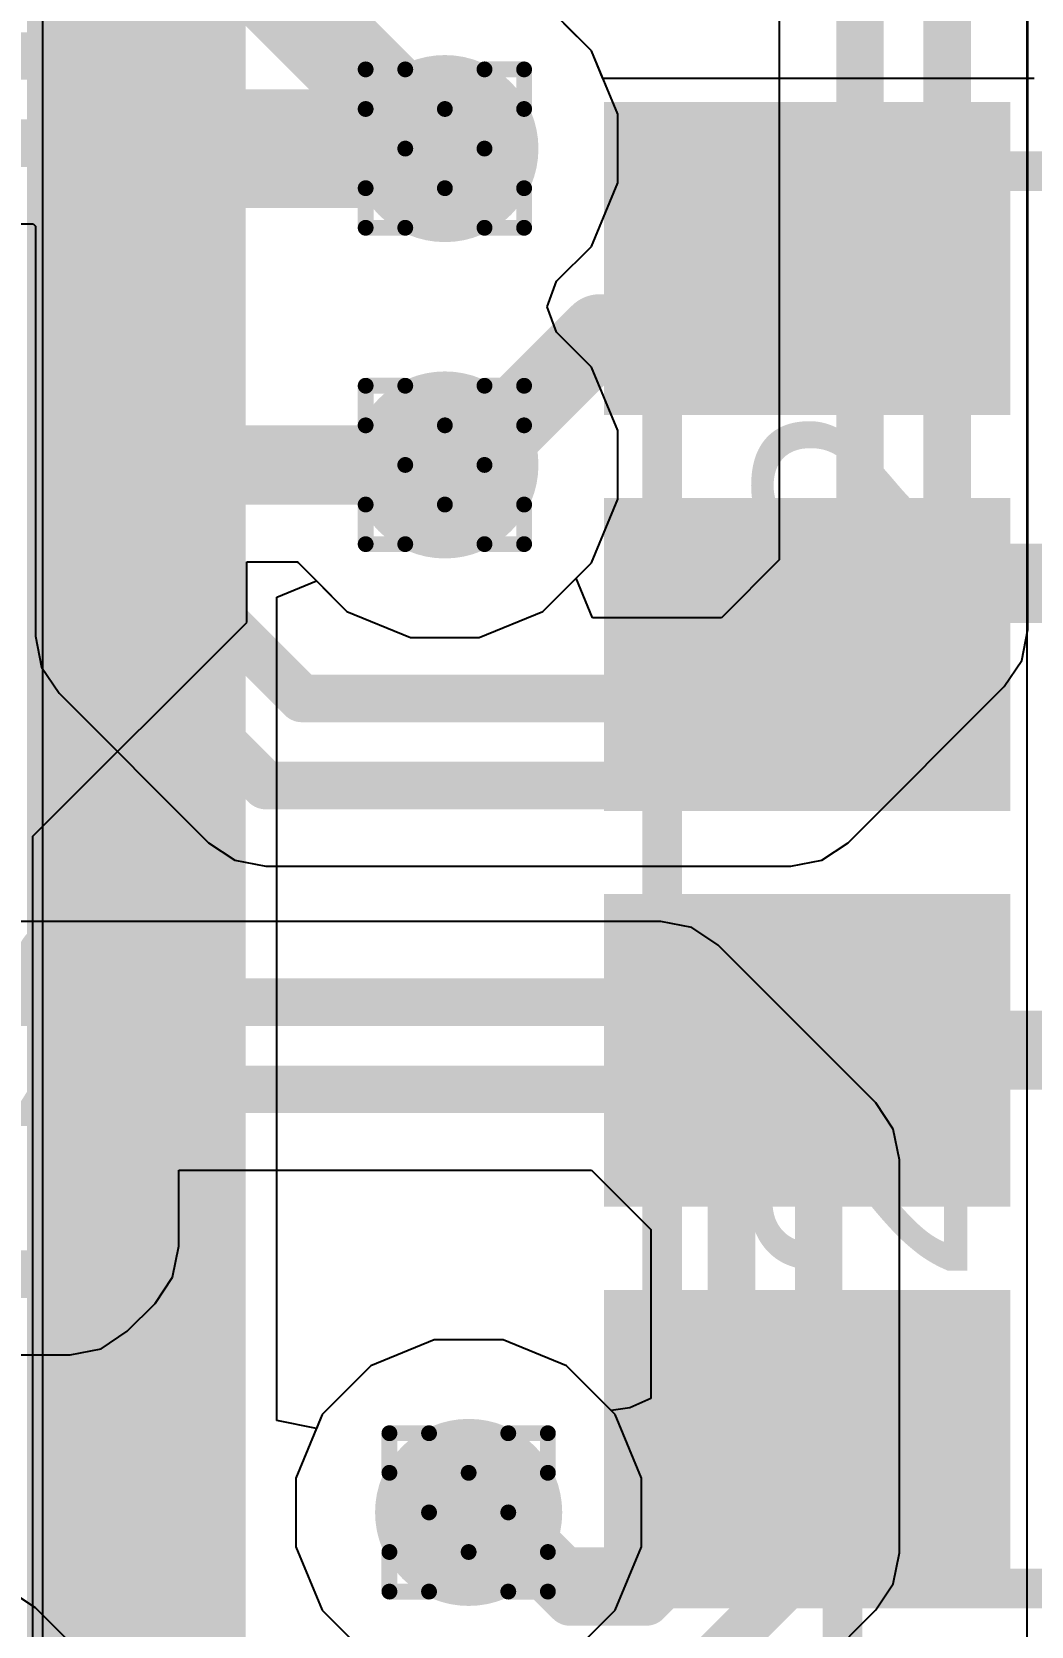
# Model space of a CAD drawing. Header units: inches. Extents: x -6 to 328, y -6 to 90.
# Drawn here: x 26.83 to 30.04, y 14.32 to 19.44 of the extents above; entities that cross this region are included whole.
import ezdxf

# ---------------------------------------------------------------- set-up
doc = ezdxf.new("R2010")
doc.units = ezdxf.units.IN
for name, color, linetype in [('Bottom Layer', 5, 'Continuous'), ('Bottom Overlay', 54, 'Continuous'), ('Bottom Paste', 16, 'Continuous'), ('Bottom Solder', 6, 'Continuous'), ('Drill Drawing', 1, 'Continuous'), ('GND', 76, 'Continuous'), ('PWR', 16, 'Continuous'), ('Top Layer', 1, 'Continuous'), ('Top Overlay', 2, 'Continuous'), ('Via Holes', 16, 'Continuous')]:
    doc.layers.add(name, color=color, linetype=linetype)
doc.styles.add('Arial', font='', dxfattribs={"height": 0.2})
doc.styles.get('Arial').set_extended_font_data('Arial')

# ---------------------------------------------------------------- blocks, each defined once
blk = doc.blocks.new('M55_7013242R_B_49')
at = {"layer": 'Bottom Layer'}
for points in [[(-3.57500047, -2.19999941), (-2.77499953, -2.19999941), (-2.77499953, -3.29999975), (-3.57500047, -3.29999975)], [(-2.30500047, -2.19999941), (-1.50499953, -2.19999941), (-1.50499953, -3.29999975), (-2.30500047, -3.29999975)], [(-1.03500047, -2.19999941), (-0.23499953, -2.19999941), (-0.23499953, -3.29999975), (-1.03500047, -3.29999975)], [(0.23499953, -2.19999941), (1.03500047, -2.19999941), (1.03500047, -3.29999975), (0.23499953, -3.29999975)]]:
    blk.add_hatch(color=5, dxfattribs=at).paths.add_polyline_path(points)
at = {"layer": 'Bottom Paste'}
for points in [[(-3.57500047, -2.19999941), (-2.77499953, -2.19999941), (-2.77499953, -3.29999975), (-3.57500047, -3.29999975)], [(-2.30500047, -2.19999941), (-1.50499953, -2.19999941), (-1.50499953, -3.29999975), (-2.30500047, -3.29999975)], [(-1.03500047, -2.19999941), (-0.23499953, -2.19999941), (-0.23499953, -3.29999975), (-1.03500047, -3.29999975)], [(0.23499953, -2.19999941), (1.03500047, -2.19999941), (1.03500047, -3.29999975), (0.23499953, -3.29999975)]]:
    blk.add_hatch(color=16, dxfattribs=at).paths.add_polyline_path(points)
at = {"layer": 'Bottom Solder'}
for points in [[(-3.676600469999999, -2.09839941), (-2.67339953, -2.09839941), (-2.67339953, -3.401599749999999), (-3.676600469999999, -3.401599749999999)], [(-2.40660047, -2.09839941), (-1.40339953, -2.09839941), (-1.40339953, -3.401599749999999), (-2.40660047, -3.401599749999999)], [(-1.13660047, -2.09839941), (-0.13339953, -2.09839941), (-0.13339953, -3.401599749999999), (-1.13660047, -3.401599749999999)], [(0.13339953, -2.09839941), (1.13660047, -2.09839941), (1.13660047, -3.401599749999999), (0.13339953, -3.401599749999999)]]:
    blk.add_hatch(color=6, dxfattribs=at).paths.add_polyline_path(points)

msp = doc.modelspace()

# ---------------------------------------------------------------- hatches: boundary and pattern name
at = {"layer": 'Bottom Layer'}
h = msp.add_hatch(color=5, dxfattribs=at)
edge = h.paths.add_edge_path()
edge.add_arc((28.1573859, 19.06103376), 0.2999994, 0, 360)
h = msp.add_hatch(color=5, dxfattribs=at)
edge = h.paths.add_edge_path()
edge.add_arc((28.1573859, 18.04633678), 0.2999994, 0, 360)
h = msp.add_hatch(color=5, dxfattribs=at)
edge = h.paths.add_edge_path()
edge.add_arc((28.23358589999999, 14.68663306), 0.2999994, 0, 360)
at = {"layer": 'GND'}
h = msp.add_hatch(color=76, dxfattribs=at)
edge = h.paths.add_edge_path()
edge.add_arc((28.1573859, 19.06103376), 0.2999994, 0, 360)
h = msp.add_hatch(color=76, dxfattribs=at)
edge = h.paths.add_edge_path()
edge.add_arc((28.1573859, 18.04633678), 0.2999994, 0, 360)
h = msp.add_hatch(color=76, dxfattribs=at)
edge = h.paths.add_edge_path()
edge.add_arc((28.23358589999999, 14.68663306), 0.2999994, 0, 360)
at = {"layer": 'PWR'}
h = msp.add_hatch(color=16, dxfattribs=at)
edge = h.paths.add_edge_path()
edge.add_arc((28.1573859, 19.06103376), 0.2999994, 0, 360)
h = msp.add_hatch(color=16, dxfattribs=at)
edge = h.paths.add_edge_path()
edge.add_arc((28.1573859, 18.04633678), 0.2999994, 0, 360)
h = msp.add_hatch(color=16, dxfattribs=at)
edge = h.paths.add_edge_path()
edge.add_arc((28.23358589999999, 14.68663306), 0.2999994, 0, 360)
at = {"layer": 'Top Layer'}
h = msp.add_hatch(color=1, dxfattribs=at)
edge = h.paths.add_edge_path()
edge.add_arc((28.1573859, 19.06103376), 0.2999994, 0, 360)
h = msp.add_hatch(color=1, dxfattribs=at)
edge = h.paths.add_edge_path()
edge.add_arc((28.1573859, 18.04633678), 0.2999994, 0, 360)
h = msp.add_hatch(color=1, dxfattribs=at)
edge = h.paths.add_edge_path()
edge.add_arc((28.23358589999999, 14.68663306), 0.2999994, 0, 360)
at = {"layer": 'Via Holes'}
h = msp.add_hatch(color=7, dxfattribs=at)
edge = h.paths.add_edge_path()
edge.add_arc((28.1573859, 19.06103376), 0.1499997, 0, 360)
h = msp.add_hatch(color=7, dxfattribs=at)
edge = h.paths.add_edge_path()
edge.add_arc((28.1573859, 18.04633678), 0.1499997, 0, 360)
h = msp.add_hatch(color=7, dxfattribs=at)
edge = h.paths.add_edge_path()
edge.add_arc((28.23358589999999, 14.68663306), 0.1499997, 0, 360)

# ---------------------------------------------------------------- linework, layer by layer
at = {"layer": 'Bottom Layer'}
for p, q in [((28.6270446, 19.37484822), (28.47120036, 19.53069246)), ((28.66372474, 19.2862962), (28.6270446, 19.37484822)), ((30.04678522, 19.2862962), (28.66372474, 19.2862962))]:
    msp.add_line(p, q, dxfattribs=at)
for points in [[(27.39161654, 12.59121688, 0.254, 0.254, 0), (27.39161654, 21.229447, 0.254, 0.254, 0)], [(26.94491182, 12.31720168, 0.254, 0.254, 0), (26.94491182, 20.68561776, 0.254, 0.254, 0)], [(29.07739422, 18.4669049, 0.254, 0.254, 0), (29.31898632, 18.708497, 0.254, 0.254, 0)], [(28.23358589999999, 18.04633678, 0.254, 0.254, 0), (28.65415402, 18.4669049, 0.254, 0.254, 0)], [(28.65415402, 18.4669049, 0.254, 0.254, 0), (29.07739422, 18.4669049, 0.254, 0.254, 0)], [(29.31898632, 17.438497, 0.254, 0.254, 0), (29.54699196, 17.66650264, 0.254, 0.254, 0)], [(29.54699196, 17.66650264, 0.254, 0.254, 0), (32.01380185999999, 17.66650264, 0.254, 0.254, 0)], [(29.31898632, 16.168497, 0.254, 0.254, 0), (29.31992358, 16.16943426, 0.254, 0.254, 0)], [(29.31992358, 16.16943426, 0.254, 0.254, 0), (32.41895218, 16.16943426, 0.254, 0.254, 0)], [(28.76898488, 14.49849526, 0.1524, 0.1524, 0), (29.16898662, 14.898497, 0.1524, 0.1524, 0)], [(29.16898662, 14.898497, 0.1524, 0.1524, 0), (29.31898632, 14.898497, 0.1524, 0.1524, 0)], [(28.23358589999999, 14.68663306, 0.1524, 0.1524, 0), (28.3547058, 14.68663306, 0.1524, 0.1524, 0)], [(28.3547058, 14.68663306, 0.1524, 0.1524, 0), (28.5428436, 14.49849526, 0.1524, 0.1524, 0)], [(28.5428436, 14.49849526, 0.1524, 0.1524, 0), (28.76898488, 14.49849526, 0.1524, 0.1524, 0)]]:
    msp.add_lwpolyline(points, format="xyseb", dxfattribs=at)
for points in [[(29.25548632, 18.708497, 0.127, 0.127, 1), (29.38248632, 18.708497, 0.127, 0.127, 1)], [(28.59065402, 18.4669049, 0.127, 0.127, 1), (28.71765402, 18.4669049, 0.127, 0.127, 1)], [(28.59065402, 18.4669049, 0.127, 0.127, 1), (28.71765402, 18.4669049, 0.127, 0.127, 1)], [(29.01389422, 18.4669049, 0.127, 0.127, 1), (29.14089422, 18.4669049, 0.127, 0.127, 1)], [(29.01389422, 18.4669049, 0.127, 0.127, 1), (29.14089422, 18.4669049, 0.127, 0.127, 1)], [(28.1700859, 18.04633678, 0.127, 0.127, 1), (28.2970859, 18.04633678, 0.127, 0.127, 1)], [(29.48349195999999, 17.66650264, 0.127, 0.127, 1), (29.61049196, 17.66650264, 0.127, 0.127, 1)], [(29.48349195999999, 17.66650264, 0.127, 0.127, 1), (29.61049196, 17.66650264, 0.127, 0.127, 1)], [(29.25548632, 17.438497, 0.127, 0.127, 1), (29.38248632, 17.438497, 0.127, 0.127, 1)], [(29.25548632, 16.168497, 0.127, 0.127, 1), (29.38248632, 16.168497, 0.127, 0.127, 1)], [(29.25642358, 16.16943426, 0.127, 0.127, 1), (29.38342358, 16.16943426, 0.127, 0.127, 1)], [(29.25642358, 16.16943426, 0.127, 0.127, 1), (29.38342358, 16.16943426, 0.127, 0.127, 1)], [(29.13088662, 14.898497, 0.0762, 0.0762, 1), (29.20708662, 14.898497, 0.0762, 0.0762, 1)], [(29.13088662, 14.898497, 0.0762, 0.0762, 1), (29.20708662, 14.898497, 0.0762, 0.0762, 1)], [(29.28088632, 14.898497, 0.0762, 0.0762, 1), (29.35708632, 14.898497, 0.0762, 0.0762, 1)], [(28.1954859, 14.68663306, 0.0762, 0.0762, 1), (28.2716859, 14.68663306, 0.0762, 0.0762, 1)], [(28.3166058, 14.68663306, 0.0762, 0.0762, 1), (28.39280579999999, 14.68663306, 0.0762, 0.0762, 1)], [(28.3166058, 14.68663306, 0.0762, 0.0762, 1), (28.39280579999999, 14.68663306, 0.0762, 0.0762, 1)], [(28.5047436, 14.49849526, 0.0762, 0.0762, 1), (28.5809436, 14.49849526, 0.0762, 0.0762, 1)], [(28.5047436, 14.49849526, 0.0762, 0.0762, 1), (28.5809436, 14.49849526, 0.0762, 0.0762, 1)], [(28.73088488, 14.49849526, 0.0762, 0.0762, 1), (28.80708488, 14.49849526, 0.0762, 0.0762, 1)], [(28.73088488, 14.49849526, 0.0762, 0.0762, 1), (28.80708488, 14.49849526, 0.0762, 0.0762, 1)]]:
    msp.add_lwpolyline(points, format="xyseb", close=True, dxfattribs=at)
at = {"layer": 'Drill Drawing'}
for points in [[(27.9033859, 19.18803376, 0.0508, 0.0508, 0), (27.9033859, 19.31503376, 0.0508, 0.0508, 0)], [(27.9033859, 19.31503376, 0.0508, 0.0508, 0), (28.0303859, 19.31503376, 0.0508, 0.0508, 0)], [(28.0303859, 19.31503376, 0.0508, 0.0508, 0), (28.1573859, 19.18803376, 0.0508, 0.0508, 0)], [(28.1573859, 19.18803376, 0.0508, 0.0508, 0), (28.2843859, 19.31503376, 0.0508, 0.0508, 0)], [(28.2843859, 19.31503376, 0.0508, 0.0508, 0), (28.4113859, 19.31503376, 0.0508, 0.0508, 0)], [(28.4113859, 19.18803376, 0.0508, 0.0508, 0), (28.4113859, 19.31503376, 0.0508, 0.0508, 0)], [(27.9033859, 19.18803376, 0.0508, 0.0508, 0), (28.0303859, 19.06103376, 0.0508, 0.0508, 0)], [(28.2843859, 19.06103376, 0.0508, 0.0508, 0), (28.4113859, 19.18803376, 0.0508, 0.0508, 0)], [(27.9033859, 18.93403376, 0.0508, 0.0508, 0), (28.0303859, 19.06103376, 0.0508, 0.0508, 0)], [(28.2843859, 19.06103376, 0.0508, 0.0508, 0), (28.4113859, 18.93403376, 0.0508, 0.0508, 0)], [(27.9033859, 18.80703376, 0.0508, 0.0508, 0), (27.9033859, 18.93403376, 0.0508, 0.0508, 0)], [(28.0303859, 18.80703376, 0.0508, 0.0508, 0), (28.1573859, 18.93403376, 0.0508, 0.0508, 0)], [(28.1573859, 18.93403376, 0.0508, 0.0508, 0), (28.2843859, 18.80703376, 0.0508, 0.0508, 0)], [(28.4113859, 18.80703376, 0.0508, 0.0508, 0), (28.4113859, 18.93403376, 0.0508, 0.0508, 0)], [(27.9033859, 18.80703376, 0.0508, 0.0508, 0), (28.0303859, 18.80703376, 0.0508, 0.0508, 0)], [(28.2843859, 18.80703376, 0.0508, 0.0508, 0), (28.4113859, 18.80703376, 0.0508, 0.0508, 0)], [(27.9033859, 18.17333678, 0.0508, 0.0508, 0), (27.9033859, 18.30033678, 0.0508, 0.0508, 0)], [(27.9033859, 18.30033678, 0.0508, 0.0508, 0), (28.0303859, 18.30033678, 0.0508, 0.0508, 0)], [(28.0303859, 18.30033678, 0.0508, 0.0508, 0), (28.1573859, 18.17333678, 0.0508, 0.0508, 0)], [(28.1573859, 18.17333678, 0.0508, 0.0508, 0), (28.2843859, 18.30033678, 0.0508, 0.0508, 0)], [(28.2843859, 18.30033678, 0.0508, 0.0508, 0), (28.4113859, 18.30033678, 0.0508, 0.0508, 0)], [(28.4113859, 18.17333678, 0.0508, 0.0508, 0), (28.4113859, 18.30033678, 0.0508, 0.0508, 0)], [(27.9033859, 18.17333678, 0.0508, 0.0508, 0), (28.0303859, 18.04633678, 0.0508, 0.0508, 0)], [(28.2843859, 18.04633678, 0.0508, 0.0508, 0), (28.4113859, 18.17333678, 0.0508, 0.0508, 0)], [(27.9033859, 17.91933678, 0.0508, 0.0508, 0), (28.0303859, 18.04633678, 0.0508, 0.0508, 0)], [(28.2843859, 18.04633678, 0.0508, 0.0508, 0), (28.4113859, 17.91933678, 0.0508, 0.0508, 0)], [(27.9033859, 17.79233678, 0.0508, 0.0508, 0), (27.9033859, 17.91933678, 0.0508, 0.0508, 0)], [(28.0303859, 17.79233678, 0.0508, 0.0508, 0), (28.1573859, 17.91933678, 0.0508, 0.0508, 0)], [(28.1573859, 17.91933678, 0.0508, 0.0508, 0), (28.2843859, 17.79233678, 0.0508, 0.0508, 0)], [(28.4113859, 17.79233678, 0.0508, 0.0508, 0), (28.4113859, 17.91933678, 0.0508, 0.0508, 0)], [(27.9033859, 17.79233678, 0.0508, 0.0508, 0), (28.0303859, 17.79233678, 0.0508, 0.0508, 0)], [(28.2843859, 17.79233678, 0.0508, 0.0508, 0), (28.4113859, 17.79233678, 0.0508, 0.0508, 0)], [(27.9795859, 14.81363306, 0.0508, 0.0508, 0), (27.9795859, 14.94063306, 0.0508, 0.0508, 0)], [(27.9795859, 14.94063306, 0.0508, 0.0508, 0), (28.1065859, 14.94063306, 0.0508, 0.0508, 0)], [(28.1065859, 14.94063306, 0.0508, 0.0508, 0), (28.23358589999999, 14.81363306, 0.0508, 0.0508, 0)], [(28.23358589999999, 14.81363306, 0.0508, 0.0508, 0), (28.3605859, 14.94063306, 0.0508, 0.0508, 0)], [(28.3605859, 14.94063306, 0.0508, 0.0508, 0), (28.4875859, 14.94063306, 0.0508, 0.0508, 0)], [(28.4875859, 14.81363306, 0.0508, 0.0508, 0), (28.4875859, 14.94063306, 0.0508, 0.0508, 0)], [(27.9795859, 14.81363306, 0.0508, 0.0508, 0), (28.1065859, 14.68663306, 0.0508, 0.0508, 0)], [(28.3605859, 14.68663306, 0.0508, 0.0508, 0), (28.4875859, 14.81363306, 0.0508, 0.0508, 0)], [(27.9795859, 14.55963306, 0.0508, 0.0508, 0), (28.1065859, 14.68663306, 0.0508, 0.0508, 0)], [(28.3605859, 14.68663306, 0.0508, 0.0508, 0), (28.4875859, 14.55963306, 0.0508, 0.0508, 0)], [(27.9795859, 14.43263306, 0.0508, 0.0508, 0), (27.9795859, 14.55963306, 0.0508, 0.0508, 0)], [(28.1065859, 14.43263306, 0.0508, 0.0508, 0), (28.23358589999999, 14.55963306, 0.0508, 0.0508, 0)], [(28.23358589999999, 14.55963306, 0.0508, 0.0508, 0), (28.3605859, 14.43263306, 0.0508, 0.0508, 0)], [(28.4875859, 14.43263306, 0.0508, 0.0508, 0), (28.4875859, 14.55963306, 0.0508, 0.0508, 0)], [(27.9795859, 14.43263306, 0.0508, 0.0508, 0), (28.1065859, 14.43263306, 0.0508, 0.0508, 0)], [(28.3605859, 14.43263306, 0.0508, 0.0508, 0), (28.4875859, 14.43263306, 0.0508, 0.0508, 0)]]:
    msp.add_lwpolyline(points, format="xyseb", dxfattribs=at)
for points in [[(27.8906859, 19.31503376, 0.0254, 0.0254, 1), (27.9160859, 19.31503376, 0.0254, 0.0254, 1)], [(27.8906859, 19.31503376, 0.0254, 0.0254, 1), (27.9160859, 19.31503376, 0.0254, 0.0254, 1)], [(28.0176859, 19.31503376, 0.0254, 0.0254, 1), (28.0430859, 19.31503376, 0.0254, 0.0254, 1)], [(28.0176859, 19.31503376, 0.0254, 0.0254, 1), (28.0430859, 19.31503376, 0.0254, 0.0254, 1)], [(28.2716859, 19.31503376, 0.0254, 0.0254, 1), (28.2970859, 19.31503376, 0.0254, 0.0254, 1)], [(28.2716859, 19.31503376, 0.0254, 0.0254, 1), (28.2970859, 19.31503376, 0.0254, 0.0254, 1)], [(28.3986859, 19.31503376, 0.0254, 0.0254, 1), (28.4240859, 19.31503376, 0.0254, 0.0254, 1)], [(28.3986859, 19.31503376, 0.0254, 0.0254, 1), (28.4240859, 19.31503376, 0.0254, 0.0254, 1)], [(27.8906859, 19.18803376, 0.0254, 0.0254, 1), (27.9160859, 19.18803376, 0.0254, 0.0254, 1)], [(27.8906859, 19.18803376, 0.0254, 0.0254, 1), (27.9160859, 19.18803376, 0.0254, 0.0254, 1)], [(28.1446859, 19.18803376, 0.0254, 0.0254, 1), (28.1700859, 19.18803376, 0.0254, 0.0254, 1)], [(28.1446859, 19.18803376, 0.0254, 0.0254, 1), (28.1700859, 19.18803376, 0.0254, 0.0254, 1)], [(28.3986859, 19.18803376, 0.0254, 0.0254, 1), (28.4240859, 19.18803376, 0.0254, 0.0254, 1)], [(28.3986859, 19.18803376, 0.0254, 0.0254, 1), (28.4240859, 19.18803376, 0.0254, 0.0254, 1)], [(28.0176859, 19.06103376, 0.0254, 0.0254, 1), (28.0430859, 19.06103376, 0.0254, 0.0254, 1)], [(28.0176859, 19.06103376, 0.0254, 0.0254, 1), (28.0430859, 19.06103376, 0.0254, 0.0254, 1)], [(28.2716859, 19.06103376, 0.0254, 0.0254, 1), (28.2970859, 19.06103376, 0.0254, 0.0254, 1)], [(28.2716859, 19.06103376, 0.0254, 0.0254, 1), (28.2970859, 19.06103376, 0.0254, 0.0254, 1)], [(27.8906859, 18.93403376, 0.0254, 0.0254, 1), (27.9160859, 18.93403376, 0.0254, 0.0254, 1)], [(27.8906859, 18.93403376, 0.0254, 0.0254, 1), (27.9160859, 18.93403376, 0.0254, 0.0254, 1)], [(28.1446859, 18.93403376, 0.0254, 0.0254, 1), (28.1700859, 18.93403376, 0.0254, 0.0254, 1)], [(28.1446859, 18.93403376, 0.0254, 0.0254, 1), (28.1700859, 18.93403376, 0.0254, 0.0254, 1)], [(28.3986859, 18.93403376, 0.0254, 0.0254, 1), (28.4240859, 18.93403376, 0.0254, 0.0254, 1)], [(28.3986859, 18.93403376, 0.0254, 0.0254, 1), (28.4240859, 18.93403376, 0.0254, 0.0254, 1)], [(27.8906859, 18.80703376, 0.0254, 0.0254, 1), (27.9160859, 18.80703376, 0.0254, 0.0254, 1)], [(27.8906859, 18.80703376, 0.0254, 0.0254, 1), (27.9160859, 18.80703376, 0.0254, 0.0254, 1)], [(28.0176859, 18.80703376, 0.0254, 0.0254, 1), (28.0430859, 18.80703376, 0.0254, 0.0254, 1)], [(28.0176859, 18.80703376, 0.0254, 0.0254, 1), (28.0430859, 18.80703376, 0.0254, 0.0254, 1)], [(28.2716859, 18.80703376, 0.0254, 0.0254, 1), (28.2970859, 18.80703376, 0.0254, 0.0254, 1)], [(28.2716859, 18.80703376, 0.0254, 0.0254, 1), (28.2970859, 18.80703376, 0.0254, 0.0254, 1)], [(28.3986859, 18.80703376, 0.0254, 0.0254, 1), (28.4240859, 18.80703376, 0.0254, 0.0254, 1)], [(28.3986859, 18.80703376, 0.0254, 0.0254, 1), (28.4240859, 18.80703376, 0.0254, 0.0254, 1)], [(27.8906859, 18.30033678, 0.0254, 0.0254, 1), (27.9160859, 18.30033678, 0.0254, 0.0254, 1)], [(27.8906859, 18.30033678, 0.0254, 0.0254, 1), (27.9160859, 18.30033678, 0.0254, 0.0254, 1)], [(28.0176859, 18.30033678, 0.0254, 0.0254, 1), (28.0430859, 18.30033678, 0.0254, 0.0254, 1)], [(28.0176859, 18.30033678, 0.0254, 0.0254, 1), (28.0430859, 18.30033678, 0.0254, 0.0254, 1)], [(28.2716859, 18.30033678, 0.0254, 0.0254, 1), (28.2970859, 18.30033678, 0.0254, 0.0254, 1)], [(28.2716859, 18.30033678, 0.0254, 0.0254, 1), (28.2970859, 18.30033678, 0.0254, 0.0254, 1)], [(28.3986859, 18.30033678, 0.0254, 0.0254, 1), (28.4240859, 18.30033678, 0.0254, 0.0254, 1)], [(28.3986859, 18.30033678, 0.0254, 0.0254, 1), (28.4240859, 18.30033678, 0.0254, 0.0254, 1)], [(27.8906859, 18.17333678, 0.0254, 0.0254, 1), (27.9160859, 18.17333678, 0.0254, 0.0254, 1)], [(27.8906859, 18.17333678, 0.0254, 0.0254, 1), (27.9160859, 18.17333678, 0.0254, 0.0254, 1)], [(28.1446859, 18.17333678, 0.0254, 0.0254, 1), (28.1700859, 18.17333678, 0.0254, 0.0254, 1)], [(28.1446859, 18.17333678, 0.0254, 0.0254, 1), (28.1700859, 18.17333678, 0.0254, 0.0254, 1)], [(28.3986859, 18.17333678, 0.0254, 0.0254, 1), (28.4240859, 18.17333678, 0.0254, 0.0254, 1)], [(28.3986859, 18.17333678, 0.0254, 0.0254, 1), (28.4240859, 18.17333678, 0.0254, 0.0254, 1)], [(28.0176859, 18.04633678, 0.0254, 0.0254, 1), (28.0430859, 18.04633678, 0.0254, 0.0254, 1)], [(28.0176859, 18.04633678, 0.0254, 0.0254, 1), (28.0430859, 18.04633678, 0.0254, 0.0254, 1)], [(28.2716859, 18.04633678, 0.0254, 0.0254, 1), (28.2970859, 18.04633678, 0.0254, 0.0254, 1)], [(28.2716859, 18.04633678, 0.0254, 0.0254, 1), (28.2970859, 18.04633678, 0.0254, 0.0254, 1)], [(27.8906859, 17.91933678, 0.0254, 0.0254, 1), (27.9160859, 17.91933678, 0.0254, 0.0254, 1)], [(27.8906859, 17.91933678, 0.0254, 0.0254, 1), (27.9160859, 17.91933678, 0.0254, 0.0254, 1)], [(28.1446859, 17.91933678, 0.0254, 0.0254, 1), (28.1700859, 17.91933678, 0.0254, 0.0254, 1)], [(28.1446859, 17.91933678, 0.0254, 0.0254, 1), (28.1700859, 17.91933678, 0.0254, 0.0254, 1)], [(28.3986859, 17.91933678, 0.0254, 0.0254, 1), (28.4240859, 17.91933678, 0.0254, 0.0254, 1)], [(28.3986859, 17.91933678, 0.0254, 0.0254, 1), (28.4240859, 17.91933678, 0.0254, 0.0254, 1)], [(27.8906859, 17.79233678, 0.0254, 0.0254, 1), (27.9160859, 17.79233678, 0.0254, 0.0254, 1)], [(27.8906859, 17.79233678, 0.0254, 0.0254, 1), (27.9160859, 17.79233678, 0.0254, 0.0254, 1)], [(28.0176859, 17.79233678, 0.0254, 0.0254, 1), (28.0430859, 17.79233678, 0.0254, 0.0254, 1)], [(28.0176859, 17.79233678, 0.0254, 0.0254, 1), (28.0430859, 17.79233678, 0.0254, 0.0254, 1)], [(28.2716859, 17.79233678, 0.0254, 0.0254, 1), (28.2970859, 17.79233678, 0.0254, 0.0254, 1)], [(28.2716859, 17.79233678, 0.0254, 0.0254, 1), (28.2970859, 17.79233678, 0.0254, 0.0254, 1)], [(28.3986859, 17.79233678, 0.0254, 0.0254, 1), (28.4240859, 17.79233678, 0.0254, 0.0254, 1)], [(28.3986859, 17.79233678, 0.0254, 0.0254, 1), (28.4240859, 17.79233678, 0.0254, 0.0254, 1)], [(27.9668859, 14.94063306, 0.0254, 0.0254, 1), (27.9922859, 14.94063306, 0.0254, 0.0254, 1)], [(27.9668859, 14.94063306, 0.0254, 0.0254, 1), (27.9922859, 14.94063306, 0.0254, 0.0254, 1)], [(28.0938859, 14.94063306, 0.0254, 0.0254, 1), (28.1192859, 14.94063306, 0.0254, 0.0254, 1)], [(28.0938859, 14.94063306, 0.0254, 0.0254, 1), (28.1192859, 14.94063306, 0.0254, 0.0254, 1)], [(28.3478859, 14.94063306, 0.0254, 0.0254, 1), (28.3732859, 14.94063306, 0.0254, 0.0254, 1)], [(28.3478859, 14.94063306, 0.0254, 0.0254, 1), (28.3732859, 14.94063306, 0.0254, 0.0254, 1)], [(28.4748859, 14.94063306, 0.0254, 0.0254, 1), (28.5002859, 14.94063306, 0.0254, 0.0254, 1)], [(28.4748859, 14.94063306, 0.0254, 0.0254, 1), (28.5002859, 14.94063306, 0.0254, 0.0254, 1)], [(27.9668859, 14.81363306, 0.0254, 0.0254, 1), (27.9922859, 14.81363306, 0.0254, 0.0254, 1)], [(27.9668859, 14.81363306, 0.0254, 0.0254, 1), (27.9922859, 14.81363306, 0.0254, 0.0254, 1)], [(28.2208859, 14.81363306, 0.0254, 0.0254, 1), (28.2462859, 14.81363306, 0.0254, 0.0254, 1)], [(28.2208859, 14.81363306, 0.0254, 0.0254, 1), (28.2462859, 14.81363306, 0.0254, 0.0254, 1)], [(28.4748859, 14.81363306, 0.0254, 0.0254, 1), (28.5002859, 14.81363306, 0.0254, 0.0254, 1)], [(28.4748859, 14.81363306, 0.0254, 0.0254, 1), (28.5002859, 14.81363306, 0.0254, 0.0254, 1)], [(28.0938859, 14.68663306, 0.0254, 0.0254, 1), (28.1192859, 14.68663306, 0.0254, 0.0254, 1)], [(28.0938859, 14.68663306, 0.0254, 0.0254, 1), (28.1192859, 14.68663306, 0.0254, 0.0254, 1)], [(28.3478859, 14.68663306, 0.0254, 0.0254, 1), (28.3732859, 14.68663306, 0.0254, 0.0254, 1)], [(28.3478859, 14.68663306, 0.0254, 0.0254, 1), (28.3732859, 14.68663306, 0.0254, 0.0254, 1)], [(27.9668859, 14.55963306, 0.0254, 0.0254, 1), (27.9922859, 14.55963306, 0.0254, 0.0254, 1)], [(27.9668859, 14.55963306, 0.0254, 0.0254, 1), (27.9922859, 14.55963306, 0.0254, 0.0254, 1)], [(28.2208859, 14.55963306, 0.0254, 0.0254, 1), (28.2462859, 14.55963306, 0.0254, 0.0254, 1)], [(28.2208859, 14.55963306, 0.0254, 0.0254, 1), (28.2462859, 14.55963306, 0.0254, 0.0254, 1)], [(28.4748859, 14.55963306, 0.0254, 0.0254, 1), (28.5002859, 14.55963306, 0.0254, 0.0254, 1)], [(28.4748859, 14.55963306, 0.0254, 0.0254, 1), (28.5002859, 14.55963306, 0.0254, 0.0254, 1)], [(27.9668859, 14.43263306, 0.0254, 0.0254, 1), (27.9922859, 14.43263306, 0.0254, 0.0254, 1)], [(27.9668859, 14.43263306, 0.0254, 0.0254, 1), (27.9922859, 14.43263306, 0.0254, 0.0254, 1)], [(28.0938859, 14.43263306, 0.0254, 0.0254, 1), (28.1192859, 14.43263306, 0.0254, 0.0254, 1)], [(28.0938859, 14.43263306, 0.0254, 0.0254, 1), (28.1192859, 14.43263306, 0.0254, 0.0254, 1)], [(28.3478859, 14.43263306, 0.0254, 0.0254, 1), (28.3732859, 14.43263306, 0.0254, 0.0254, 1)], [(28.3478859, 14.43263306, 0.0254, 0.0254, 1), (28.3732859, 14.43263306, 0.0254, 0.0254, 1)], [(28.4748859, 14.43263306, 0.0254, 0.0254, 1), (28.5002859, 14.43263306, 0.0254, 0.0254, 1)], [(28.4748859, 14.43263306, 0.0254, 0.0254, 1), (28.5002859, 14.43263306, 0.0254, 0.0254, 1)]]:
    msp.add_lwpolyline(points, format="xyseb", close=True, dxfattribs=at)
at = {"layer": 'GND'}
for p, q in [((26.86746976, 24.78003426), (26.86746976, 19.0610363)), ((28.6270446, 19.37484822), (28.47120036, 19.53069246)), ((28.7113853, 19.17123166), (28.6270446, 19.37484822)), ((28.7113853, 18.95083586), (28.7113853, 19.17123166)), ((26.86746976, 19.0610363), (26.86746976, 7.551541919999999)), ((28.6270446, 18.7472193), (28.7113853, 18.95083586)), ((28.51510172, 18.63527642), (28.6270446, 18.7472193)), ((28.48507383999999, 18.55368654), (28.51510172, 18.63527642)), ((28.51510172, 18.47209412), (28.48507383999999, 18.55368654)), ((28.6270446, 18.36015124), (28.51510172, 18.47209412)), ((28.7113853, 18.15653468), (28.6270446, 18.36015124)), ((28.7113853, 17.93613888), (28.7113853, 18.15653468)), ((28.6270446, 17.73252232), (28.7113853, 17.93613888)), ((28.47120036, 17.57667808), (28.6270446, 17.73252232)), ((27.61850204, 17.62214154), (27.74550204, 17.67474748)), ((27.74550204, 17.67474748), (27.84357144, 17.57667808)), ((27.61850204, 14.98122988), (27.61850204, 17.62214154)), ((27.84357144, 17.57667808), (28.047188, 17.49233738)), ((28.2675838, 17.49233738), (28.47120036, 17.57667808)), ((28.047188, 17.49233738), (28.2675838, 17.49233738)), ((28.123388, 15.24063246), (27.91977144, 15.15629176)), ((28.3437838, 15.24063246), (28.123388, 15.24063246)), ((28.54740036, 15.15629176), (28.3437838, 15.24063246)), ((27.91977144, 15.15629176), (27.7639272, 15.00044752)), ((28.7032446, 15.00044752), (28.54740036, 15.15629176)), ((27.7639272, 15.00044752), (27.74550204, 14.95596704)), ((28.7875853, 14.79683096), (28.7032446, 15.00044752)), ((27.74550204, 14.95596704), (27.61850204, 14.98122988)), ((28.7875853, 14.57643516), (28.7875853, 14.79683096)), ((28.7032446, 14.3728186), (28.7875853, 14.57643516)), ((28.59005966, 14.25963366), (28.7032446, 14.3728186))]:
    msp.add_line(p, q, dxfattribs=at)
for points in [[(27.2429859, 19.0610363, 0.3809999999999999, 0.3809999999999999, 0), (27.2429859, 24.78003426, 0.3809999999999999, 0.3809999999999999, 0)], [(27.2429859, 7.551541919999999, 0.3809999999999999, 0.3809999999999999, 0), (27.2429859, 19.0610363, 0.3809999999999999, 0.3809999999999999, 0)], [(27.2429859, 19.0610363, 0.3809999999999999, 0.3809999999999999, 0), (27.24298844, 19.06103376, 0.3809999999999999, 0.3809999999999999, 0)], [(27.24298844, 19.06103376, 0.3809999999999999, 0.3809999999999999, 0), (28.21498548, 19.06103376, 0.3809999999999999, 0.3809999999999999, 0)]]:
    msp.add_lwpolyline(points, format="xyseb", dxfattribs=at)
for points in [[(27.1477359, 19.0610363, 0.1905, 0.1905, 1), (27.3382359, 19.0610363, 0.1905, 0.1905, 1)], [(27.1477359, 19.0610363, 0.1905, 0.1905, 1), (27.3382359, 19.0610363, 0.1905, 0.1905, 1)], [(27.1477359, 19.0610363, 0.1905, 0.1905, 1), (27.3382359, 19.0610363, 0.1905, 0.1905, 1)], [(27.14773844, 19.06103376, 0.1905, 0.1905, 1), (27.33823844, 19.06103376, 0.1905, 0.1905, 1)], [(27.14773844, 19.06103376, 0.1905, 0.1905, 1), (27.33823844, 19.06103376, 0.1905, 0.1905, 1)], [(28.11973548, 19.06103376, 0.1905, 0.1905, 1), (28.31023548, 19.06103376, 0.1905, 0.1905, 1)]]:
    msp.add_lwpolyline(points, format="xyseb", close=True, dxfattribs=at)
at = {"layer": 'PWR'}
for p, q in [((30.0228, 19.56145948), (30.0228, 14.0788898)), ((28.6270446, 19.37484822), (28.53922664, 19.46266618)), ((28.7113853, 19.17123166), (28.6270446, 19.37484822)), ((28.7113853, 18.95083586), (28.7113853, 19.17123166)), ((28.6270446, 18.7472193), (28.7113853, 18.95083586)), ((28.51510172, 18.63527642), (28.6270446, 18.7472193)), ((28.48507383999999, 18.55368654), (28.51510172, 18.63527642)), ((28.51510172, 18.47209412), (28.48507383999999, 18.55368654)), ((28.6270446, 18.36015124), (28.51510172, 18.47209412)), ((28.7113853, 18.15653468), (28.6270446, 18.36015124)), ((28.7113853, 17.93613888), (28.7113853, 18.15653468)), ((28.6270446, 17.73252232), (28.7113853, 17.93613888)), ((27.52238082, 17.54103172), (27.52238082, 17.73556524)), ((27.52238082, 17.73556524), (27.68646736, 17.73556524)), ((27.68646736, 17.73556524), (27.6877272, 17.73252232)), ((27.6877272, 17.73252232), (27.84357144, 17.57667808)), ((28.47120036, 17.57667808), (28.6270446, 17.73252232)), ((26.83658336, 16.85523172), (27.52238082, 17.54103172)), ((27.84357144, 17.57667808), (28.047188, 17.49233738)), ((28.2675838, 17.49233738), (28.47120036, 17.57667808)), ((28.047188, 17.49233738), (28.2675838, 17.49233738)), ((26.8365859, 12.38483426), (26.83658336, 16.85523172)), ((28.123388, 15.24063246), (27.91977144, 15.15629176)), ((28.3437838, 15.24063246), (28.123388, 15.24063246)), ((28.54740036, 15.15629176), (28.3437838, 15.24063246)), ((27.91977144, 15.15629176), (27.7639272, 15.00044752)), ((28.7032446, 15.00044752), (28.54740036, 15.15629176)), ((27.7639272, 15.00044752), (27.6795865, 14.79683096)), ((28.7875853, 14.79683096), (28.7032446, 15.00044752)), ((27.6795865, 14.79683096), (27.6795865, 14.57643516)), ((28.7875853, 14.57643516), (28.7875853, 14.79683096)), ((27.6795865, 14.57643516), (27.7639272, 14.3728186)), ((28.7032446, 14.3728186), (28.7875853, 14.57643516)), ((27.7639272, 14.3728186), (27.87711214, 14.25963366)), ((28.59005966, 14.25963366), (28.7032446, 14.3728186))]:
    msp.add_line(p, q, dxfattribs=at)
for points in [[(27.17922174, 18.2891557, 0.254, 0.254, 0), (27.17922174, 26.68669034, 0.254, 0.254, 0)], [(27.17922174, 18.2891557, 0.254, 0.254, 0), (27.42204066, 18.04633678, 0.254, 0.254, 0)], [(27.42204066, 18.04633678, 0.254, 0.254, 0), (28.1573859, 18.04633678, 0.254, 0.254, 0)]]:
    msp.add_lwpolyline(points, format="xyseb", dxfattribs=at)
for points in [[(27.11572174, 18.2891557, 0.127, 0.127, 1), (27.24272174, 18.2891557, 0.127, 0.127, 1)], [(27.11572174, 18.2891557, 0.127, 0.127, 1), (27.24272174, 18.2891557, 0.127, 0.127, 1)], [(27.35854066, 18.04633678, 0.127, 0.127, 1), (27.48554066, 18.04633678, 0.127, 0.127, 1)], [(27.35854066, 18.04633678, 0.127, 0.127, 1), (27.48554066, 18.04633678, 0.127, 0.127, 1)], [(28.0938859, 18.04633678, 0.127, 0.127, 1), (28.2208859, 18.04633678, 0.127, 0.127, 1)]]:
    msp.add_lwpolyline(points, format="xyseb", close=True, dxfattribs=at)
at = {"layer": 'Top Layer'}
for p, q in [((30.02658968, 17.51870512), (30.02658968, 22.0978349)), ((29.22923796, 21.65823456), (29.22923796, 17.74170696)), ((28.6270446, 19.37484822), (28.47120036, 19.53069246)), ((28.7113853, 19.17123166), (28.6270446, 19.37484822)), ((28.7113853, 18.95083586), (28.7113853, 19.17123166)), ((28.6270446, 18.7472193), (28.7113853, 18.95083586)), ((25.95219854, 18.8195839), (26.8377035, 18.8195839)), ((26.8377035, 18.8195839), (26.84468088, 18.81260652)), ((26.84468088, 18.81260652), (26.84468088, 17.49721418)), ((28.51510172, 18.63527642), (28.6270446, 18.7472193)), ((28.48507383999999, 18.55368654), (28.51510172, 18.63527642)), ((28.51510172, 18.47209412), (28.48507383999999, 18.55368654)), ((28.6270446, 18.36015124), (28.51510172, 18.47209412)), ((28.7113853, 18.15653468), (28.6270446, 18.36015124)), ((28.7113853, 17.93613888), (28.7113853, 18.15653468)), ((28.6270446, 17.73252232), (28.7113853, 17.93613888)), ((28.57780162, 17.68327934), (28.6270446, 17.73252232)), ((29.22923796, 17.74170696), (29.04381034, 17.55627934)), ((28.63040756, 17.55627934), (28.57780162, 17.68327934)), ((29.04381034, 17.55627934), (28.63040756, 17.55627934)), ((26.84468088, 17.49721418), (26.86439382, 17.39810846)), ((30.00687674, 17.4195994), (30.02658968, 17.51870512)), ((26.86439382, 17.39810846), (26.9205329, 17.31409034)), ((29.95073765999999, 17.33558128), (30.00687674, 17.4195994)), ((29.44993602, 16.83477964), (29.95073765999999, 17.33558128)), ((26.9205329, 17.31409034), (27.3998436, 16.83477964)), ((27.3998436, 16.83477964), (27.48386172, 16.77864056)), ((29.3659179, 16.77864056), (29.44993602, 16.83477964)), ((27.48386172, 16.77864056), (27.58296744, 16.75892762)), ((29.26681218, 16.75892762), (29.3659179, 16.77864056)), ((27.58296744, 16.75892762), (29.26681218, 16.75892762)), ((28.84994484, 16.58198106), (26.0358128, 16.58198106)), ((28.94905056, 16.56226812), (28.84994484, 16.58198106)), ((29.03306868, 16.50612904), (28.94905056, 16.56226812)), ((29.53887158, 16.00032614), (29.03306868, 16.50612904)), ((29.59501066, 15.91630802), (29.53887158, 16.00032614)), ((29.6147236, 15.8172023), (29.59501066, 15.91630802)), ((29.6147236, 14.55674254), (29.6147236, 15.8172023)), ((27.30435992, 15.54016196), (27.30435992, 15.78462934)), ((27.30435992, 15.78462934), (28.626943, 15.78462934)), ((28.626943, 15.78462934), (28.81737188, 15.59420046)), ((28.81737188, 15.59420046), (28.81737188, 15.0522559)), ((27.28464698, 15.44105624), (27.30435992, 15.54016196)), ((27.2285079, 15.35703812), (27.28464698, 15.44105624)), ((27.13923198, 15.2677622), (27.2285079, 15.35703812)), ((27.05521386, 15.21162312), (27.13923198, 15.2677622)), ((28.123388, 15.24063246), (27.91977144, 15.15629176)), ((28.3437838, 15.24063246), (28.123388, 15.24063246)), ((28.54740036, 15.15629176), (28.3437838, 15.24063246)), ((26.6748387, 15.19191018), (26.95610814, 15.19191018)), ((26.95610814, 15.19191018), (27.05521386, 15.21162312)), ((27.91977144, 15.15629176), (27.7639272, 15.00044752)), ((28.69037188, 15.01332024), (28.54740036, 15.15629176)), ((28.81737188, 15.0522559), (28.75063084, 15.02195878)), ((27.7639272, 15.00044752), (27.6795865, 14.79683096)), ((28.75063084, 15.02195878), (28.69037188, 15.01332024)), ((27.6795865, 14.79683096), (27.6795865, 14.57643516)), ((27.6795865, 14.57643516), (27.7639272, 14.3728186)), ((29.59501066, 14.45763682), (29.6147236, 14.55674254)), ((26.844752, 14.38088056), (26.74393178, 14.44824898)), ((29.53887158, 14.3736187), (29.59501066, 14.45763682)), ((27.56964768, 13.65598488), (26.844752, 14.38088056)), ((27.7639272, 14.3728186), (27.87711214, 14.25963366)), ((29.10206269999999, 13.93680982), (29.53887158, 14.3736187))]:
    msp.add_line(p, q, dxfattribs=at)
for points in [[(29.76761382, 17.51870512, 0.1524, 0.1524, 0), (29.76761382, 22.0978349, 0.1524, 0.1524, 0)], [(29.48821382, 17.63443514, 0.1524, 0.1524, 0), (29.48821382, 21.98210488, 0.1524, 0.1524, 0)], [(27.21757827999999, 19.97104464, 0.3048, 0.3048, 0), (28.07110718, 19.11751574, 0.3048, 0.3048, 0)], [(25.7291967, 19.35795976, 0.1524, 0.1524, 0), (27.0607028, 19.35795976, 0.1524, 0.1524, 0)], [(27.0607028, 19.35795976, 0.1524, 0.1524, 0), (27.14254414, 19.27611842, 0.1524, 0.1524, 0)], [(27.14254414, 19.27611842, 0.1524, 0.1524, 0), (27.38305674, 19.03560836, 0.1524, 0.1524, 0)], [(28.07110718, 19.11751574, 0.3048, 0.3048, 0), (28.1585035, 19.11751574, 0.3048, 0.3048, 0)], [(28.1585035, 19.11751574, 0.3048, 0.3048, 0), (28.21498548, 19.06103376, 0.3048, 0.3048, 0)], [(25.84492672, 19.07855976, 0.1524, 0.1524, 0), (26.94497532, 19.07855976, 0.1524, 0.1524, 0)], [(26.94497532, 19.07855976, 0.1524, 0.1524, 0), (27.10365674, 18.91987834, 0.1524, 0.1524, 0)], [(27.38305674, 17.6129442, 0.1524, 0.1524, 0), (27.38305674, 19.03560836, 0.1524, 0.1524, 0)], [(27.10365674, 17.49721418, 0.1524, 0.1524, 0), (27.10365674, 18.91987834, 0.1524, 0.1524, 0)], [(29.15108216, 17.29730348, 0.1524, 0.1524, 0), (29.48821382, 17.63443514, 0.1524, 0.1524, 0)], [(27.38305674, 17.6129442, 0.1524, 0.1524, 0), (27.69869746, 17.29730348, 0.1524, 0.1524, 0)], [(29.26681218, 17.01790348, 0.1524, 0.1524, 0), (29.76761382, 17.51870512, 0.1524, 0.1524, 0)], [(27.10365674, 17.49721418, 0.1524, 0.1524, 0), (27.58296744, 17.01790348, 0.1524, 0.1524, 0)], [(27.69869746, 17.29730348, 0.1524, 0.1524, 0), (29.15108216, 17.29730348, 0.1524, 0.1524, 0)], [(27.58296744, 17.01790348, 0.1524, 0.1524, 0), (29.26681218, 17.01790348, 0.1524, 0.1524, 0)], [(26.75412226, 16.3230052, 0.1524, 0.1524, 0), (28.84994484, 16.3230052, 0.1524, 0.1524, 0)], [(28.84994484, 16.3230052, 0.1524, 0.1524, 0), (29.35574774, 15.8172023, 0.1524, 0.1524, 0)], [(27.04538406, 15.91437, 0.1524, 0.1524, 0), (27.17461926, 16.0436052, 0.1524, 0.1524, 0)], [(27.17461926, 16.0436052, 0.1524, 0.1524, 0), (28.73421481999999, 16.0436052, 0.1524, 0.1524, 0)], [(28.73421481999999, 16.0436052, 0.1524, 0.1524, 0), (29.07634774, 15.70147228, 0.1524, 0.1524, 0)], [(27.04538406, 15.54016196, 0.1524, 0.1524, 0), (27.04538406, 15.91437, 0.1524, 0.1524, 0)], [(29.35574774, 14.55674254, 0.1524, 0.1524, 0), (29.35574774, 15.8172023, 0.1524, 0.1524, 0)], [(29.07634774, 14.67247256, 0.1524, 0.1524, 0), (29.07634774, 15.70147228, 0.1524, 0.1524, 0)], [(26.95610814, 15.45088604, 0.1524, 0.1524, 0), (27.04538406, 15.54016196, 0.1524, 0.1524, 0)], [(26.6748387, 15.45088604, 0.1524, 0.1524, 0), (26.95610814, 15.45088604, 0.1524, 0.1524, 0)], [(28.23358589999999, 14.68663306, 0.1524, 0.1524, 0), (28.2708223, 14.68663306, 0.1524, 0.1524, 0)], [(28.2708223, 14.68663306, 0.1524, 0.1524, 0), (28.5581217, 14.39933366, 0.1524, 0.1524, 0)], [(28.80320884, 14.39933366, 0.1524, 0.1524, 0), (29.07634774, 14.67247256, 0.1524, 0.1524, 0)], [(28.91893886, 14.11993366, 0.1524, 0.1524, 0), (29.35574774, 14.55674254, 0.1524, 0.1524, 0)], [(28.5581217, 14.39933366, 0.1524, 0.1524, 0), (28.80320884, 14.39933366, 0.1524, 0.1524, 0)]]:
    msp.add_lwpolyline(points, format="xyseb", dxfattribs=at)
for points in [[(27.0226028, 19.35795976, 0.0762, 0.0762, 1), (27.0988028, 19.35795976, 0.0762, 0.0762, 1)], [(27.0226028, 19.35795976, 0.0762, 0.0762, 1), (27.0988028, 19.35795976, 0.0762, 0.0762, 1)], [(27.10444414, 19.27611842, 0.0762, 0.0762, 1), (27.18064414, 19.27611842, 0.0762, 0.0762, 1)], [(27.10444414, 19.27611842, 0.0762, 0.0762, 1), (27.18064414, 19.27611842, 0.0762, 0.0762, 1)], [(27.99490717999999, 19.11751574, 0.1524, 0.1524, 1), (28.14730717999999, 19.11751574, 0.1524, 0.1524, 1)], [(27.99490717999999, 19.11751574, 0.1524, 0.1524, 1), (28.14730717999999, 19.11751574, 0.1524, 0.1524, 1)], [(28.0823035, 19.11751574, 0.1524, 0.1524, 1), (28.2347035, 19.11751574, 0.1524, 0.1524, 1)], [(28.0823035, 19.11751574, 0.1524, 0.1524, 1), (28.2347035, 19.11751574, 0.1524, 0.1524, 1)], [(28.13878548, 19.06103376, 0.1524, 0.1524, 1), (28.29118548, 19.06103376, 0.1524, 0.1524, 1)], [(26.90687532, 19.07855976, 0.0762, 0.0762, 1), (26.98307532, 19.07855976, 0.0762, 0.0762, 1)], [(26.90687532, 19.07855976, 0.0762, 0.0762, 1), (26.98307532, 19.07855976, 0.0762, 0.0762, 1)], [(27.34495674, 19.03560836, 0.0762, 0.0762, 1), (27.42115674, 19.03560836, 0.0762, 0.0762, 1)], [(27.34495674, 19.03560836, 0.0762, 0.0762, 1), (27.42115674, 19.03560836, 0.0762, 0.0762, 1)], [(27.06555674, 18.91987834, 0.0762, 0.0762, 1), (27.14175674, 18.91987834, 0.0762, 0.0762, 1)], [(27.06555674, 18.91987834, 0.0762, 0.0762, 1), (27.14175674, 18.91987834, 0.0762, 0.0762, 1)], [(29.45011382, 17.63443514, 0.0762, 0.0762, 1), (29.52631382, 17.63443514, 0.0762, 0.0762, 1)], [(29.45011382, 17.63443514, 0.0762, 0.0762, 1), (29.52631382, 17.63443514, 0.0762, 0.0762, 1)], [(27.34495674, 17.6129442, 0.0762, 0.0762, 1), (27.42115674, 17.6129442, 0.0762, 0.0762, 1)], [(27.34495674, 17.6129442, 0.0762, 0.0762, 1), (27.42115674, 17.6129442, 0.0762, 0.0762, 1)], [(29.72951382, 17.51870512, 0.0762, 0.0762, 1), (29.80571382, 17.51870512, 0.0762, 0.0762, 1)], [(29.72951382, 17.51870512, 0.0762, 0.0762, 1), (29.80571382, 17.51870512, 0.0762, 0.0762, 1)], [(27.06555674, 17.49721418, 0.0762, 0.0762, 1), (27.14175674, 17.49721418, 0.0762, 0.0762, 1)], [(27.06555674, 17.49721418, 0.0762, 0.0762, 1), (27.14175674, 17.49721418, 0.0762, 0.0762, 1)], [(27.66059745999999, 17.29730348, 0.0762, 0.0762, 1), (27.73679746, 17.29730348, 0.0762, 0.0762, 1)], [(27.66059745999999, 17.29730348, 0.0762, 0.0762, 1), (27.73679746, 17.29730348, 0.0762, 0.0762, 1)], [(29.11298216, 17.29730348, 0.0762, 0.0762, 1), (29.18918216, 17.29730348, 0.0762, 0.0762, 1)], [(29.11298216, 17.29730348, 0.0762, 0.0762, 1), (29.18918216, 17.29730348, 0.0762, 0.0762, 1)], [(27.54486744, 17.01790348, 0.0762, 0.0762, 1), (27.62106744, 17.01790348, 0.0762, 0.0762, 1)], [(27.54486744, 17.01790348, 0.0762, 0.0762, 1), (27.62106744, 17.01790348, 0.0762, 0.0762, 1)], [(29.22871218, 17.01790348, 0.0762, 0.0762, 1), (29.30491218, 17.01790348, 0.0762, 0.0762, 1)], [(29.22871218, 17.01790348, 0.0762, 0.0762, 1), (29.30491218, 17.01790348, 0.0762, 0.0762, 1)], [(28.81184484, 16.3230052, 0.0762, 0.0762, 1), (28.88804484, 16.3230052, 0.0762, 0.0762, 1)], [(28.81184484, 16.3230052, 0.0762, 0.0762, 1), (28.88804484, 16.3230052, 0.0762, 0.0762, 1)], [(27.13651926, 16.0436052, 0.0762, 0.0762, 1), (27.21271926, 16.0436052, 0.0762, 0.0762, 1)], [(27.13651926, 16.0436052, 0.0762, 0.0762, 1), (27.21271926, 16.0436052, 0.0762, 0.0762, 1)], [(28.69611482, 16.0436052, 0.0762, 0.0762, 1), (28.77231482, 16.0436052, 0.0762, 0.0762, 1)], [(28.69611482, 16.0436052, 0.0762, 0.0762, 1), (28.77231482, 16.0436052, 0.0762, 0.0762, 1)], [(27.00728406, 15.91437, 0.0762, 0.0762, 1), (27.08348406, 15.91437, 0.0762, 0.0762, 1)], [(27.00728406, 15.91437, 0.0762, 0.0762, 1), (27.08348406, 15.91437, 0.0762, 0.0762, 1)], [(29.31764774, 15.8172023, 0.0762, 0.0762, 1), (29.39384774, 15.8172023, 0.0762, 0.0762, 1)], [(29.31764774, 15.8172023, 0.0762, 0.0762, 1), (29.39384774, 15.8172023, 0.0762, 0.0762, 1)], [(29.03824774, 15.70147228, 0.0762, 0.0762, 1), (29.11444774, 15.70147228, 0.0762, 0.0762, 1)], [(29.03824774, 15.70147228, 0.0762, 0.0762, 1), (29.11444774, 15.70147228, 0.0762, 0.0762, 1)], [(27.00728406, 15.54016196, 0.0762, 0.0762, 1), (27.08348406, 15.54016196, 0.0762, 0.0762, 1)], [(27.00728406, 15.54016196, 0.0762, 0.0762, 1), (27.08348406, 15.54016196, 0.0762, 0.0762, 1)], [(26.91800814, 15.45088604, 0.0762, 0.0762, 1), (26.99420814, 15.45088604, 0.0762, 0.0762, 1)], [(26.91800814, 15.45088604, 0.0762, 0.0762, 1), (26.99420814, 15.45088604, 0.0762, 0.0762, 1)], [(28.1954859, 14.68663306, 0.0762, 0.0762, 1), (28.2716859, 14.68663306, 0.0762, 0.0762, 1)], [(28.2327223, 14.68663306, 0.0762, 0.0762, 1), (28.3089223, 14.68663306, 0.0762, 0.0762, 1)], [(28.2327223, 14.68663306, 0.0762, 0.0762, 1), (28.3089223, 14.68663306, 0.0762, 0.0762, 1)], [(29.03824774, 14.67247256, 0.0762, 0.0762, 1), (29.11444774, 14.67247256, 0.0762, 0.0762, 1)], [(29.03824774, 14.67247256, 0.0762, 0.0762, 1), (29.11444774, 14.67247256, 0.0762, 0.0762, 1)], [(29.31764774, 14.55674254, 0.0762, 0.0762, 1), (29.39384774, 14.55674254, 0.0762, 0.0762, 1)], [(29.31764774, 14.55674254, 0.0762, 0.0762, 1), (29.39384774, 14.55674254, 0.0762, 0.0762, 1)], [(28.5200217, 14.39933366, 0.0762, 0.0762, 1), (28.5962217, 14.39933366, 0.0762, 0.0762, 1)], [(28.5200217, 14.39933366, 0.0762, 0.0762, 1), (28.5962217, 14.39933366, 0.0762, 0.0762, 1)], [(28.76510884, 14.39933366, 0.0762, 0.0762, 1), (28.84130884, 14.39933366, 0.0762, 0.0762, 1)], [(28.76510884, 14.39933366, 0.0762, 0.0762, 1), (28.84130884, 14.39933366, 0.0762, 0.0762, 1)]]:
    msp.add_lwpolyline(points, format="xyseb", close=True, dxfattribs=at)
at = {"layer": 'Top Overlay'}
for points in [[(28.85351862, 18.98883426, 0.127, 0.127, 0), (31.2307859, 18.98883426, 0.127, 0.127, 0)], [(28.85351862, 14.44223426, 0.127, 0.127, 0), (28.85351862, 18.98883426, 0.127, 0.127, 0)], [(28.85351862, 14.44223426, 0.127, 0.127, 0), (31.2307859, 14.44223426, 0.127, 0.127, 0)], [(29.43212046, 12.21543404, 0.127, 0.127, 0), (29.43212046, 14.44223426, 0.127, 0.127, 0)]]:
    msp.add_lwpolyline(points, format="xyseb", dxfattribs=at)
for points in [[(28.82176862, 18.98883426, 0.0635, 0.0635, 1), (28.88526862, 18.98883426, 0.0635, 0.0635, 1)], [(28.82176862, 18.98883426, 0.0635, 0.0635, 1), (28.88526862, 18.98883426, 0.0635, 0.0635, 1)], [(28.82176862, 14.44223426, 0.0635, 0.0635, 1), (28.88526862, 14.44223426, 0.0635, 0.0635, 1)], [(28.82176862, 14.44223426, 0.0635, 0.0635, 1), (28.88526862, 14.44223426, 0.0635, 0.0635, 1)], [(29.40037046, 14.44223426, 0.0635, 0.0635, 1), (29.46387046, 14.44223426, 0.0635, 0.0635, 1)]]:
    msp.add_lwpolyline(points, format="xyseb", close=True, dxfattribs=at)

# ---------------------------------------------------------------- block references
at = {"rotation": 270}
msp.add_blockref('M55_7013242R_B_49', (32.06898589999999, 15.533497), dxfattribs=at)

# ---------------------------------------------------------------- texts
at = {"layer": 'Bottom Overlay', "style": 'Arial', "text_generation_flag": 2}
msp.add_text('R11', height=0.6858, dxfattribs=at).set_placement((27.39530716, 15.92555616))
at = {"layer": 'Top Overlay', "style": 'Arial'}
for s, p in [('R21', (29.83527942, 17.02059334)), ('R22', (29.83181994, 14.72193144))]:
    msp.add_text(s, height=0.6858, rotation=90, dxfattribs=at).set_placement(p)

doc.saveas('drawing.dxf')
